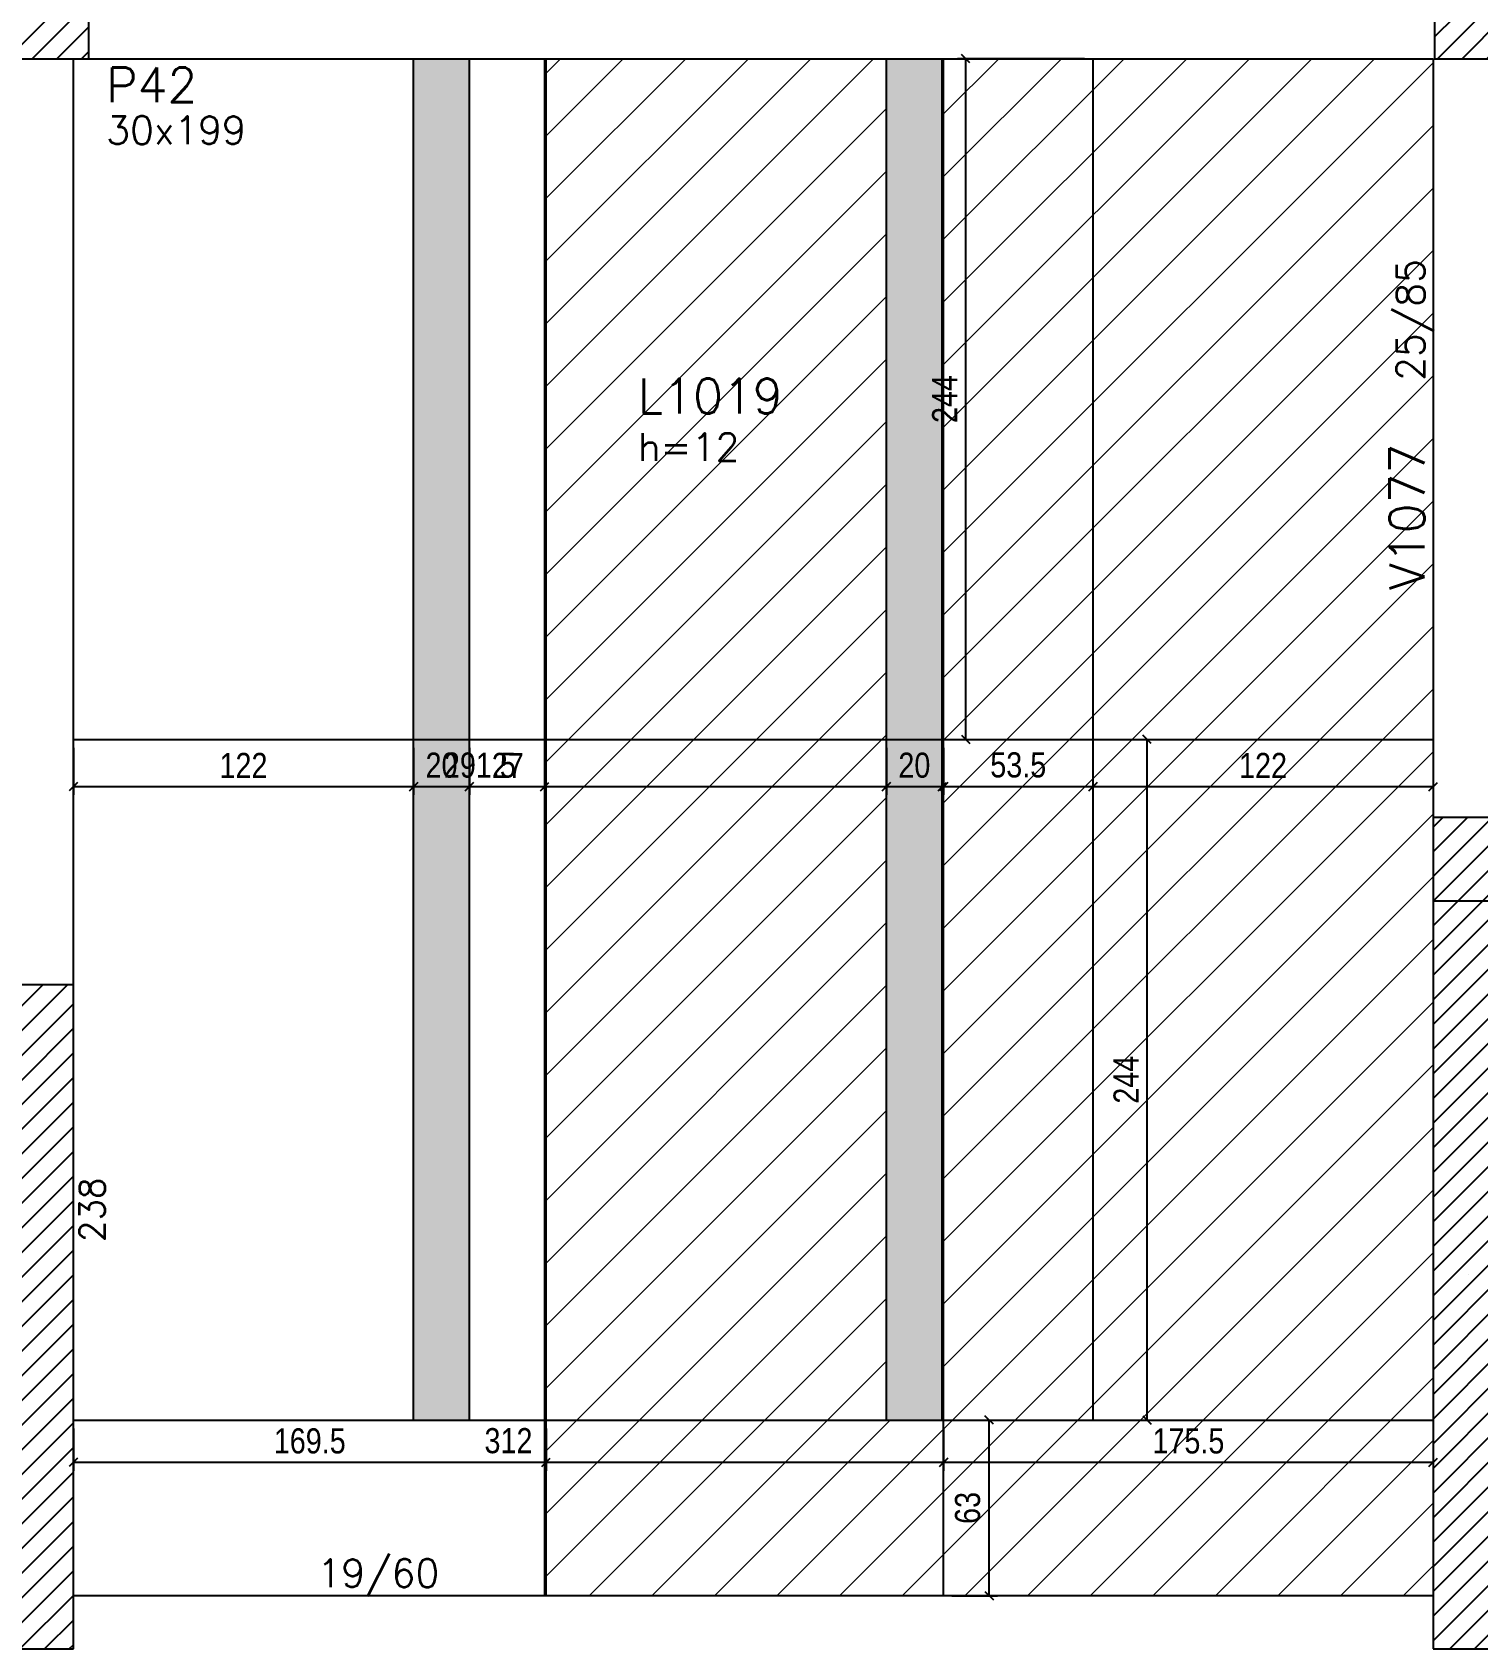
# Model space of a CAD drawing. Extents: x 1860 to 8661, y -614 to 3008.
# Drawn here: x 5970 to 6489, y 1204 to 1781 of the extents above; entities that cross this region are included whole.
import ezdxf

# ---------------------------------------------------------------- set-up
doc = ezdxf.new("R2010")
doc.units = 0
for name, color, linetype in [('242', 12, 'Continuous'), ('COTA', 241, 'Continuous'), ('F-LAJES-DIM', 2, 'Continuous'), ('F-LAJES-NOME', 4, 'Continuous'), ('F-PILARES-DIM', 172, 'Continuous'), ('F-PILARES-HACH', 174, 'Continuous'), ('F-PILARES-NOME', 170, 'Continuous'), ('F-PILARES-S', 170, 'Continuous'), ('F-PILARES-V', 170, 'Continuous'), ('F-VIGAS', 3, 'Continuous'), ('F-VIGAS-DIM', 2, 'Continuous'), ('F-VIGAS-NOME', 4, 'Continuous'), ('Painéis', 200, 'Continuous')]:
    doc.layers.add(name, color=color, linetype=linetype)
doc.layers.add('Hachura', color=251, linetype='Continuous', lineweight=9)
doc.styles.add('COTA TECNICA-50', font='techl___.ttf', dxfattribs={"height": 9})
doc.styles.add('MCP', font='romans.shx')
doc.dimstyles.new('COTA PAINEL-50', dxfattribs={"dimtxt": 9, "dimasz": 3, "dimexe": 3, "dimexo": 3, "dimgap": 3, "dimtad": 1, "dimdec": 1, "dimzin": 12, "dimdsep": 46, "dimtxsty": 'COTA TECNICA-50', "dimblk1": 'OBLIQUE', "dimblk2": 'OBLIQUE', "dimsah": 1, "dimcen": 0.9, "dimclrd": 4, "dimclre": 4, "dimclrt": 240, "dimadec": 1, "dimazin": 3, "dimtfac": 1, "dimtdec": 1, "dimtmove": 0, "dimatfit": 3, "dimfxl": 1, "dimtolj": 1, "dimtzin": 12, "dimarcsym": 0})
pattern_1 = [(45, (3915.0974, 555.858), (-4.419417, 4.419417), [])]

# ---------------------------------------------------------------- blocks, each defined once
blk = doc.blocks.new('_Oblique')
at = {"color": 0, "linetype": 'ByBlock', "lineweight": -2}
blk.add_line((-0.5, -0.5), (0.5, 0.5), dxfattribs=at)
blk = doc.blocks.new('*D303')
at = {"layer": 'COTA', "color": 4, "lineweight": -2, "transparency": 16777216}
for p, q in [((5985.1, 1280.36), (5985.1, 1265.21)), ((6297.1, 1280.36), (6297.1, 1265.21)), ((5985.1, 1268.21), (6297.1, 1268.21))]:
    blk.add_line(p, q, dxfattribs=at)
at = {"layer": 'Defpoints', "color": 0, "transparency": 16777216}
for p in [(5985.1, 1283.36), (6297.1, 1283.36), (6297.1, 1268.21)]:
    blk.add_point(p, dxfattribs=at)
at = {"layer": 'COTA', "color": 4, "lineweight": -2, "transparency": 16777216, "xscale": 3, "yscale": 3, "zscale": 3, "rotation": 180}
blk.add_blockref('_Oblique', (5985.1, 1268.21), dxfattribs=at)
at = {"layer": 'COTA', "color": 4, "lineweight": -2, "transparency": 16777216, "xscale": 3, "yscale": 3, "zscale": 3}
blk.add_blockref('_Oblique', (6297.1, 1268.21), dxfattribs=at)
at = {"layer": 'COTA', "color": 240, "transparency": 16777216, "insert": (6141.1, 1275.91), "char_height": 9, "attachment_point": 5, "style": 'COTA TECNICA-50'}
blk.add_mtext('\\A1;312', dxfattribs=at)
blk = doc.blocks.new('*D304')
at = {"layer": 'COTA', "color": 4, "lineweight": -2, "transparency": 16777216}
for p, q in [((6297.1, 1280.36), (6297.1, 1265.21)), ((6472.6, 1280.36), (6472.6, 1265.21)), ((6297.1, 1268.21), (6472.6, 1268.21))]:
    blk.add_line(p, q, dxfattribs=at)
at = {"layer": 'Defpoints', "color": 0, "transparency": 16777216}
for p in [(6297.1, 1283.36), (6472.6, 1283.36), (6472.6, 1268.21)]:
    blk.add_point(p, dxfattribs=at)
at = {"layer": 'COTA', "color": 4, "lineweight": -2, "transparency": 16777216, "xscale": 3, "yscale": 3, "zscale": 3, "rotation": 180}
blk.add_blockref('_Oblique', (6297.1, 1268.21), dxfattribs=at)
at = {"layer": 'COTA', "color": 4, "lineweight": -2, "transparency": 16777216, "xscale": 3, "yscale": 3, "zscale": 3}
blk.add_blockref('_Oblique', (6472.6, 1268.21), dxfattribs=at)
at = {"layer": 'COTA', "color": 240, "transparency": 16777216, "insert": (6384.85, 1275.81), "char_height": 9, "attachment_point": 5, "style": 'COTA TECNICA-50'}
blk.add_mtext('\\A1;175.5', dxfattribs=at)
blk = doc.blocks.new('*D305')
at = {"layer": 'COTA', "color": 4, "lineweight": -2, "transparency": 16777216}
for p, q in [((5985.1, 1524.36), (5985.1, 1507.46)), ((6276.6, 1524.36), (6276.6, 1507.46)), ((5985.1, 1510.46), (6276.6, 1510.46))]:
    blk.add_line(p, q, dxfattribs=at)
at = {"layer": 'Defpoints', "color": 0, "transparency": 16777216}
for p in [(5985.1, 1527.36), (6276.6, 1527.36), (6276.6, 1510.46)]:
    blk.add_point(p, dxfattribs=at)
at = {"layer": 'COTA', "color": 4, "lineweight": -2, "transparency": 16777216, "xscale": 3, "yscale": 3, "zscale": 3, "rotation": 180}
blk.add_blockref('_Oblique', (5985.1, 1510.46), dxfattribs=at)
at = {"layer": 'COTA', "color": 4, "lineweight": -2, "transparency": 16777216, "xscale": 3, "yscale": 3, "zscale": 3}
blk.add_blockref('_Oblique', (6276.6, 1510.46), dxfattribs=at)
at = {"layer": 'COTA', "color": 240, "transparency": 16777216, "insert": (6130.85, 1518.09), "char_height": 9, "attachment_point": 5, "style": 'COTA TECNICA-50'}
blk.add_mtext('\\A1;291.5', dxfattribs=at)
blk = doc.blocks.new('*D306')
at = {"layer": 'COTA', "color": 4, "lineweight": -2, "transparency": 16777216}
for p, q in [((6276.6, 1524.36), (6276.6, 1507.46)), ((6296.6, 1524.36), (6296.6, 1507.46)), ((6276.6, 1510.46), (6296.6, 1510.46))]:
    blk.add_line(p, q, dxfattribs=at)
at = {"layer": 'Defpoints', "color": 0, "transparency": 16777216}
for p in [(6276.6, 1527.36), (6296.6, 1527.36), (6296.6, 1510.46)]:
    blk.add_point(p, dxfattribs=at)
at = {"layer": 'COTA', "color": 4, "lineweight": -2, "transparency": 16777216, "xscale": 3, "yscale": 3, "zscale": 3, "rotation": 180}
blk.add_blockref('_Oblique', (6276.6, 1510.46), dxfattribs=at)
at = {"layer": 'COTA', "color": 4, "lineweight": -2, "transparency": 16777216, "xscale": 3, "yscale": 3, "zscale": 3}
blk.add_blockref('_Oblique', (6296.6, 1510.46), dxfattribs=at)
at = {"layer": 'COTA', "color": 240, "transparency": 16777216, "insert": (6286.6, 1518.05), "char_height": 9, "attachment_point": 5, "style": 'COTA TECNICA-50'}
blk.add_mtext('\\A1;20', dxfattribs=at)
blk = doc.blocks.new('*D307')
at = {"layer": 'COTA', "color": 4, "lineweight": -2, "transparency": 16777216}
for p, q in [((6297.1, 1524.36), (6297.1, 1507.46)), ((6350.6, 1524.36), (6350.6, 1507.46)), ((6297.1, 1510.46), (6350.6, 1510.46))]:
    blk.add_line(p, q, dxfattribs=at)
at = {"layer": 'Defpoints', "color": 0, "transparency": 16777216}
for p in [(6297.1, 1527.36), (6350.6, 1527.36), (6350.6, 1510.46)]:
    blk.add_point(p, dxfattribs=at)
at = {"layer": 'COTA', "color": 4, "lineweight": -2, "transparency": 16777216, "xscale": 3, "yscale": 3, "zscale": 3, "rotation": 180}
blk.add_blockref('_Oblique', (6297.1, 1510.46), dxfattribs=at)
at = {"layer": 'COTA', "color": 4, "lineweight": -2, "transparency": 16777216, "xscale": 3, "yscale": 3, "zscale": 3}
blk.add_blockref('_Oblique', (6350.6, 1510.46), dxfattribs=at)
at = {"layer": 'COTA', "color": 240, "transparency": 16777216, "insert": (6323.85, 1518.16), "char_height": 9, "attachment_point": 5, "style": 'COTA TECNICA-50'}
blk.add_mtext('\\A1;53.5', dxfattribs=at)
blk = doc.blocks.new('*D308')
at = {"layer": 'COTA', "color": 4, "lineweight": -2, "transparency": 16777216}
for p, q in [((6350.6, 1524.36), (6350.6, 1507.46)), ((6472.6, 1524.36), (6472.6, 1507.46)), ((6350.6, 1510.46), (6472.6, 1510.46))]:
    blk.add_line(p, q, dxfattribs=at)
at = {"layer": 'Defpoints', "color": 0, "transparency": 16777216}
for p in [(6350.6, 1527.36), (6472.6, 1527.36), (6472.6, 1510.46)]:
    blk.add_point(p, dxfattribs=at)
at = {"layer": 'COTA', "color": 4, "lineweight": -2, "transparency": 16777216, "xscale": 3, "yscale": 3, "zscale": 3, "rotation": 180}
blk.add_blockref('_Oblique', (6350.6, 1510.46), dxfattribs=at)
at = {"layer": 'COTA', "color": 4, "lineweight": -2, "transparency": 16777216, "xscale": 3, "yscale": 3, "zscale": 3}
blk.add_blockref('_Oblique', (6472.6, 1510.46), dxfattribs=at)
at = {"layer": 'COTA', "color": 240, "transparency": 16777216, "insert": (6411.6, 1518.01), "char_height": 9, "attachment_point": 5, "style": 'COTA TECNICA-50'}
blk.add_mtext('\\A1;122', dxfattribs=at)
blk = doc.blocks.new('*D309')
at = {"layer": 'COTA', "color": 4, "lineweight": -2, "transparency": 16777216}
for p, q in [((6353.6, 1527.36), (6373.06, 1527.36)), ((6370.06, 1283.36), (6370.06, 1527.36)), ((6353.6, 1283.36), (6373.06, 1283.36))]:
    blk.add_line(p, q, dxfattribs=at)
at = {"layer": 'Defpoints', "color": 0, "transparency": 16777216}
for p in [(6350.6, 1527.36), (6370.06, 1527.36), (6350.6, 1283.36)]:
    blk.add_point(p, dxfattribs=at)
at = {"layer": 'COTA', "color": 4, "lineweight": -2, "transparency": 16777216, "xscale": 3, "yscale": 3, "zscale": 3}
for p, rotation in [((6370.06, 1527.36), 90), ((6370.06, 1283.36), 270)]:
    blk.add_blockref('_Oblique', p, dxfattribs=dict(at, rotation=rotation))
at = {"layer": 'COTA', "color": 240, "transparency": 16777216, "insert": (6362.49, 1405.36), "char_height": 9, "attachment_point": 5, "rotation": 90, "style": 'COTA TECNICA-50'}
blk.add_mtext('\\A1;244', dxfattribs=at)
blk = doc.blocks.new('*D310')
at = {"layer": 'COTA', "color": 4, "lineweight": -2, "transparency": 16777216}
for p, q in [((6347.6, 1771.36), (6302.03, 1771.36)), ((6305.03, 1527.36), (6305.03, 1771.36)), ((6288.57, 1527.36), (6308.03, 1527.36))]:
    blk.add_line(p, q, dxfattribs=at)
at = {"layer": 'Defpoints', "color": 0, "transparency": 16777216}
for p in [(6305.03, 1771.36), (6350.6, 1771.36), (6285.57, 1527.36)]:
    blk.add_point(p, dxfattribs=at)
at = {"layer": 'COTA', "color": 4, "lineweight": -2, "transparency": 16777216, "xscale": 3, "yscale": 3, "zscale": 3}
for p, rotation in [((6305.03, 1771.36), 90), ((6305.03, 1527.36), 270)]:
    blk.add_blockref('_Oblique', p, dxfattribs=dict(at, rotation=rotation))
at = {"layer": 'COTA', "color": 240, "transparency": 16777216, "insert": (6297.46, 1649.36), "char_height": 9, "attachment_point": 5, "rotation": 90, "style": 'COTA TECNICA-50'}
blk.add_mtext('\\A1;244', dxfattribs=at)
blk = doc.blocks.new('*D311')
at = {"layer": 'COTA', "color": 4, "lineweight": -2, "transparency": 16777216}
for p, q in [((6300.1, 1283.36), (6316.43, 1283.36)), ((6313.43, 1220.36), (6313.43, 1283.36)), ((6300.1, 1220.36), (6316.43, 1220.36))]:
    blk.add_line(p, q, dxfattribs=at)
at = {"layer": 'Defpoints', "color": 0, "transparency": 16777216}
for p in [(6297.1, 1283.36), (6313.43, 1283.36), (6297.1, 1220.36)]:
    blk.add_point(p, dxfattribs=at)
at = {"layer": 'COTA', "color": 4, "lineweight": -2, "transparency": 16777216, "xscale": 3, "yscale": 3, "zscale": 3}
for p, rotation in [((6313.43, 1283.36), 90), ((6313.43, 1220.36), 270)]:
    blk.add_blockref('_Oblique', p, dxfattribs=dict(at, rotation=rotation))
at = {"layer": 'COTA', "color": 240, "transparency": 16777216, "insert": (6305.73, 1251.86), "char_height": 9, "attachment_point": 5, "rotation": 90, "style": 'COTA TECNICA-50'}
blk.add_mtext('\\A1;63', dxfattribs=at)
blk = doc.blocks.new('*D312')
at = {"layer": 'COTA', "color": 4, "lineweight": -2, "transparency": 16777216}
for p, q in [((5985.1, 1280.36), (5985.1, 1265.21)), ((6154.6, 1280.36), (6154.6, 1265.21)), ((5985.1, 1268.21), (6154.6, 1268.21))]:
    blk.add_line(p, q, dxfattribs=at)
at = {"layer": 'Defpoints', "color": 0, "transparency": 16777216}
for p in [(5985.1, 1283.36), (6154.6, 1283.36), (6154.6, 1268.21)]:
    blk.add_point(p, dxfattribs=at)
at = {"layer": 'COTA', "color": 4, "lineweight": -2, "transparency": 16777216, "xscale": 3, "yscale": 3, "zscale": 3, "rotation": 180}
blk.add_blockref('_Oblique', (5985.1, 1268.21), dxfattribs=at)
at = {"layer": 'COTA', "color": 4, "lineweight": -2, "transparency": 16777216, "xscale": 3, "yscale": 3, "zscale": 3}
blk.add_blockref('_Oblique', (6154.6, 1268.21), dxfattribs=at)
at = {"layer": 'COTA', "color": 240, "transparency": 16777216, "insert": (6069.85, 1275.83), "char_height": 9, "attachment_point": 5, "style": 'COTA TECNICA-50'}
blk.add_mtext('\\A1;169.5', dxfattribs=at)
blk = doc.blocks.new('*D313')
at = {"layer": 'COTA', "color": 4, "lineweight": -2, "transparency": 16777216}
for p, q in [((5985.1, 1524.36), (5985.1, 1507.46)), ((6107.1, 1524.36), (6107.1, 1507.46)), ((5985.1, 1510.46), (6107.1, 1510.46))]:
    blk.add_line(p, q, dxfattribs=at)
at = {"layer": 'Defpoints', "color": 0, "transparency": 16777216}
for p in [(5985.1, 1527.36), (6107.1, 1527.36), (6107.1, 1510.46)]:
    blk.add_point(p, dxfattribs=at)
at = {"layer": 'COTA', "color": 4, "lineweight": -2, "transparency": 16777216, "xscale": 3, "yscale": 3, "zscale": 3, "rotation": 180}
blk.add_blockref('_Oblique', (5985.1, 1510.46), dxfattribs=at)
at = {"layer": 'COTA', "color": 4, "lineweight": -2, "transparency": 16777216, "xscale": 3, "yscale": 3, "zscale": 3}
blk.add_blockref('_Oblique', (6107.1, 1510.46), dxfattribs=at)
at = {"layer": 'COTA', "color": 240, "transparency": 16777216, "insert": (6046.1, 1518.01), "char_height": 9, "attachment_point": 5, "style": 'COTA TECNICA-50'}
blk.add_mtext('\\A1;122', dxfattribs=at)
blk = doc.blocks.new('*D314')
at = {"layer": 'COTA', "color": 4, "lineweight": -2, "transparency": 16777216}
for p, q in [((6107.1, 1524.36), (6107.1, 1507.46)), ((6127.1, 1524.36), (6127.1, 1507.46)), ((6107.1, 1510.46), (6127.1, 1510.46))]:
    blk.add_line(p, q, dxfattribs=at)
at = {"layer": 'Defpoints', "color": 0, "transparency": 16777216}
for p in [(6107.1, 1527.36), (6127.1, 1527.36), (6127.1, 1510.46)]:
    blk.add_point(p, dxfattribs=at)
at = {"layer": 'COTA', "color": 4, "lineweight": -2, "transparency": 16777216, "xscale": 3, "yscale": 3, "zscale": 3, "rotation": 180}
blk.add_blockref('_Oblique', (6107.1, 1510.46), dxfattribs=at)
at = {"layer": 'COTA', "color": 4, "lineweight": -2, "transparency": 16777216, "xscale": 3, "yscale": 3, "zscale": 3}
blk.add_blockref('_Oblique', (6127.1, 1510.46), dxfattribs=at)
at = {"layer": 'COTA', "color": 240, "transparency": 16777216, "insert": (6117.1, 1518.05), "char_height": 9, "attachment_point": 5, "style": 'COTA TECNICA-50'}
blk.add_mtext('\\A1;20', dxfattribs=at)
blk = doc.blocks.new('*D315')
at = {"layer": 'COTA', "color": 4, "lineweight": -2, "transparency": 16777216}
for p, q in [((6127.1, 1524.36), (6127.1, 1507.46)), ((6154.1, 1524.36), (6154.1, 1507.46)), ((6127.1, 1510.46), (6154.1, 1510.46))]:
    blk.add_line(p, q, dxfattribs=at)
at = {"layer": 'Defpoints', "color": 0, "transparency": 16777216}
for p in [(6127.1, 1527.36), (6154.1, 1527.36), (6154.1, 1510.46)]:
    blk.add_point(p, dxfattribs=at)
at = {"layer": 'COTA', "color": 4, "lineweight": -2, "transparency": 16777216, "xscale": 3, "yscale": 3, "zscale": 3, "rotation": 180}
blk.add_blockref('_Oblique', (6127.1, 1510.46), dxfattribs=at)
at = {"layer": 'COTA', "color": 4, "lineweight": -2, "transparency": 16777216, "xscale": 3, "yscale": 3, "zscale": 3}
blk.add_blockref('_Oblique', (6154.1, 1510.46), dxfattribs=at)
at = {"layer": 'COTA', "color": 240, "transparency": 16777216, "insert": (6140.85, 1518.03), "char_height": 9, "attachment_point": 5, "style": 'COTA TECNICA-50'}
blk.add_mtext('\\A1;27', dxfattribs=at)

msp = doc.modelspace()

# ---------------------------------------------------------------- hatches: boundary and pattern name
at = {"layer": 'F-PILARES-HACH', "linetype": 'Continuous'}
h = msp.add_hatch(dxfattribs=at)
h.set_pattern_fill('ANSI31', color=256, scale=50, style=0)
h.set_pattern_definition(pattern_1)
h.paths.add_polyline_path([(5960.6, 1771.36), (5990.6, 1771.36), (5990.6, 1970.36), (5960.6, 1970.36)], flags=16)
h = msp.add_hatch(dxfattribs=at)
h.set_pattern_fill('ANSI31', color=256, scale=50, style=0)
h.set_pattern_definition(pattern_1)
h.paths.add_polyline_path([(6473.1, 1771.36), (6498.1, 1771.36), (6498.1, 1970.36), (6473.1, 1970.36)], flags=16)
h = msp.add_hatch(dxfattribs=at)
h.set_pattern_fill('ANSI31', color=256, scale=50, style=0)
h.set_pattern_definition(pattern_1)
h.paths.add_polyline_path([(6472.6, 1469.36), (6497.6, 1469.36), (6497.6, 1499.36), (6472.6, 1499.36)])
h = msp.add_hatch(dxfattribs=at)
h.set_pattern_fill('ANSI31', color=256, scale=50, style=0)
h.set_pattern_definition(pattern_1)
h.paths.add_polyline_path([(6472.6, 1201.36), (6497.6, 1201.36), (6497.6, 1469.36), (6472.6, 1469.36)], flags=16)
h = msp.add_hatch(dxfattribs=at)
h.set_pattern_fill('ANSI31', color=256, scale=50, style=0)
h.set_pattern_definition(pattern_1)
h.paths.add_polyline_path([(5985.1, 1201.36), (5985.1, 1439.36), (5747.1, 1439.36), (5747.1, 1420.36), (5966.1, 1420.36), (5966.1, 1220.36), (5747.1, 1220.36), (5747.1, 1201.36)], flags=16)
at = {"layer": 'Hachura'}
h = msp.add_hatch(color=256, dxfattribs=at)
h.dxf.hatch_style = 1
h.paths.add_polyline_path([(6107.1, 1527.36), (6127.1, 1527.36), (6127.1, 1771.36), (6107.1, 1771.36)])
h.paths.add_polyline_path([(6107.1, 1283.36), (6127.1, 1283.36), (6127.1, 1527.36), (6107.1, 1527.36)])
at = {"layer": 'Hachura', "linetype": 'ByBlock'}
h = msp.add_hatch(dxfattribs=at)
h.set_pattern_fill('ANSI31', color=256, scale=5)
h.set_pattern_definition([(45, (-236.451, 0), (-11.22532, 11.22532), [])])
h.paths.add_polyline_path([(6276.6, 1527.36), (6276.6, 1771.36), (6154.6, 1771.36), (6154.6, 1527.36)])
h.paths.add_polyline_path([(6154.6, 1283.36), (6276.6, 1283.36), (6276.6, 1527.36), (6154.6, 1527.36)])
h.paths.add_polyline_path([(6154.6, 1283.36), (6154.6, 1220.36), (6297.1, 1220.36), (6297.1, 1283.36)])
h.paths.add_polyline_path([(6472.6, 1220.36), (6472.6, 1283.36), (6297.1, 1283.36), (6297.1, 1220.36)])
h.paths.add_polyline_path([(6350.6, 1527.36), (6297.1, 1527.36), (6297.1, 1283.36), (6350.6, 1283.36)])
h.paths.add_polyline_path([(6472.6, 1499.36), (6472.6, 1527.36), (6350.6, 1527.36), (6350.6, 1283.36), (6472.6, 1283.36)])
h.paths.add_polyline_path([(6472.6, 1527.36), (6472.6, 1771.36), (6350.6, 1771.36), (6350.6, 1527.36)])
h.paths.add_polyline_path([(6350.6, 1771.36), (6297.1, 1771.36), (6297.1, 1527.36), (6350.6, 1527.36)])
h = msp.add_hatch(color=256, dxfattribs=at)
h.dxf.hatch_style = 1
h.paths.add_polyline_path([(6296.6, 1771.36), (6276.6, 1771.36), (6276.6, 1527.36), (6296.6, 1527.36)])
h.paths.add_polyline_path([(6296.6, 1527.36), (6276.6, 1527.36), (6276.6, 1283.36), (6296.6, 1283.36)])

# ---------------------------------------------------------------- linework, layer by layer
at = {"layer": '242', "linetype": 'Continuous'}
for p, q in [((6485.1, 1350.36), (6485.1, 1350.36)), ((6485.1, 1335.36), (6485.1, 1335.36)), ((5975.6, 1210.86), (5975.6, 1210.86))]:
    msp.add_line(p, q, dxfattribs=at)
at = {"layer": 'F-PILARES-S', "linetype": 'Continuous'}
for points in [[(5960.6, 1771.36), (5990.6, 1771.36), (5990.6, 1970.36), (5960.6, 1970.36), (5960.6, 1771.36)], [(6473.1, 1771.36), (6498.1, 1771.36), (6498.1, 1970.36), (6473.1, 1970.36), (6473.1, 1771.36)], [(6472.6, 1201.36), (6497.6, 1201.36), (6497.6, 1469.36), (6472.6, 1469.36), (6472.6, 1201.36)], [(5985.1, 1201.36), (5985.1, 1439.36), (5747.1, 1439.36), (5747.1, 1420.36), (5966.1, 1420.36), (5966.1, 1220.36), (5747.1, 1220.36), (5747.1, 1201.36), (5985.1, 1201.36)]]:
    msp.add_lwpolyline(points, dxfattribs=at)
at = {"layer": 'F-PILARES-V', "linetype": 'Continuous'}
msp.add_lwpolyline([(6472.6, 1201.36), (6497.6, 1201.36), (6497.6, 1499.36), (6472.6, 1499.36), (6472.6, 1201.36)], dxfattribs=at)
at = {"layer": 'F-VIGAS'}
for points in [[(5985.1, 1439.36), (5985.1, 1771.36)], [(5990.6, 1771.36), (6145.1, 1771.36)], [(6145.1, 1771.36), (6472.6, 1771.36)], [(6472.6, 1771.36), (6472.6, 1469.36)], [(6472.6, 1220.36), (5985.1, 1220.36)]]:
    msp.add_lwpolyline(points, dxfattribs=at)
at = {"layer": 'Painéis'}
for points in [[(6107.1, 1283.36), (6107.1, 1771.36)], [(6127.1, 1283.36), (6127.1, 1771.36)], [(6154.1, 1220.36), (6154.1, 1771.36)], [(6154.6, 1220.36), (6154.6, 1771.36)], [(6276.6, 1283.36), (6276.6, 1771.36)], [(6296.6, 1283.36), (6296.6, 1771.36)], [(6297.1, 1220.36), (6297.1, 1771.36)], [(6350.6, 1771.36), (6350.6, 1283.36)], [(5985.1, 1527.36), (6472.6, 1527.36)], [(5985.1, 1283.36), (6472.6, 1283.36)]]:
    msp.add_lwpolyline(points, dxfattribs=at)

# ---------------------------------------------------------------- texts
at = {"layer": 'F-LAJES-DIM', "linetype": 'Continuous', "style": 'MCP'}
msp.add_text('h=12', height=10, dxfattribs=at).set_placement((6187.44, 1627.17))
at = {"layer": 'F-LAJES-NOME', "linetype": 'Continuous', "style": 'MCP'}
msp.add_text('L1019', height=12.5, dxfattribs=at).set_placement((6187.44, 1644.17))
at = {"layer": 'F-PILARES-DIM', "linetype": 'Continuous', "style": 'MCP'}
msp.add_text('30x199', height=10, dxfattribs=at).set_placement((5996.85, 1740.73))
msp.add_text('238', height=9, rotation=90, dxfattribs=at).set_placement((5996.35, 1347.17))
at = {"layer": 'F-PILARES-NOME', "linetype": 'Continuous', "style": 'MCP'}
msp.add_text('P42', height=12.5, dxfattribs=at).set_placement((5996.85, 1755.73))
at = {"layer": 'F-VIGAS-DIM', "linetype": 'Continuous', "style": 'MCP'}
msp.add_text('25/85', height=10, rotation=90, dxfattribs=at).set_placement((6469.47, 1655.86))
msp.add_text('19/60', height=10, dxfattribs=at).set_placement((6072.6, 1223.48))
at = {"layer": 'F-VIGAS-NOME', "linetype": 'Continuous', "style": 'MCP'}
msp.add_text('V1077', height=12.5, rotation=90, dxfattribs=at).set_placement((6469.47, 1580.86))

# ---------------------------------------------------------------- dimensions: what is measured, and where the dimension line sits
at = {"layer": 'COTA'}
dim = msp.add_linear_dim(base=(6305.03, 1771.36), p1=(6285.57, 1527.36), p2=(6350.6, 1771.36), angle=90, dimstyle='COTA PAINEL-50', override={"dimtmove": 1}, dxfattribs=at)
dim.commit()
dim.dimension.update_dxf_attribs({"geometry": '*D310', "text_midpoint": (6297.46, 1649.36)})
for base, p1, p2, picture, middle in [((6276.6, 1510.46), (5985.1, 1527.36), (6276.6, 1527.36), '*D305', (6130.85, 1518.09)), ((6107.1, 1510.46), (5985.1, 1527.36), (6107.1, 1527.36), '*D313', (6046.1, 1518.01)), ((6350.6, 1510.46), (6297.1, 1527.36), (6350.6, 1527.36), '*D307', (6323.85, 1518.16)), ((6297.1, 1268.21), (5985.1, 1283.36), (6297.1, 1283.36), '*D303', (6141.1, 1275.91)), ((6154.6, 1268.21), (5985.1, 1283.36), (6154.6, 1283.36), '*D312', (6069.85, 1275.83))]:
    dim = msp.add_linear_dim(base=base, p1=p1, p2=p2, dimstyle='COTA PAINEL-50', dxfattribs=at)
    dim.commit()
    dim.dimension.update_dxf_attribs({"geometry": picture, "text_midpoint": middle})
for base, p1, p2, picture, middle in [((6127.1, 1510.46), (6107.1, 1527.36), (6127.1, 1527.36), '*D314', (6117.1, 1518.05)), ((6296.6, 1510.46), (6276.6, 1527.36), (6296.6, 1527.36), '*D306', (6286.6, 1518.05)), ((6472.6, 1510.46), (6350.6, 1527.36), (6472.6, 1527.36), '*D308', (6411.6, 1518.01)), ((6472.6, 1268.21), (6297.1, 1283.36), (6472.6, 1283.36), '*D304', (6384.85, 1275.81))]:
    dim = msp.add_linear_dim(base=base, p1=p1, p2=p2, dimstyle='COTA PAINEL-50', override={"dimtmove": 1}, dxfattribs=at)
    dim.commit()
    dim.dimension.update_dxf_attribs({"geometry": picture, "text_midpoint": middle})
dim = msp.add_linear_dim(base=(6154.1, 1510.46), p1=(6127.1, 1527.36), p2=(6154.1, 1527.36), dimstyle='COTA PAINEL-50', override={"dimtmove": 1}, dxfattribs=at)
dim.commit()
dim.dimension.update_dxf_attribs({"geometry": '*D315', "text_midpoint": (6140.85, 1510.46), "dimtype": 160})
for base, p1, p2, picture, middle in [((6370.06, 1527.36), (6350.6, 1283.36), (6350.6, 1527.36), '*D309', (6362.49, 1405.36)), ((6313.43, 1283.36), (6297.1, 1220.36), (6297.1, 1283.36), '*D311', (6305.73, 1251.86))]:
    dim = msp.add_linear_dim(base=base, p1=p1, p2=p2, angle=90, dimstyle='COTA PAINEL-50', dxfattribs=at)
    dim.commit()
    dim.dimension.update_dxf_attribs({"geometry": picture, "text_midpoint": middle})

doc.saveas('drawing.dxf')
